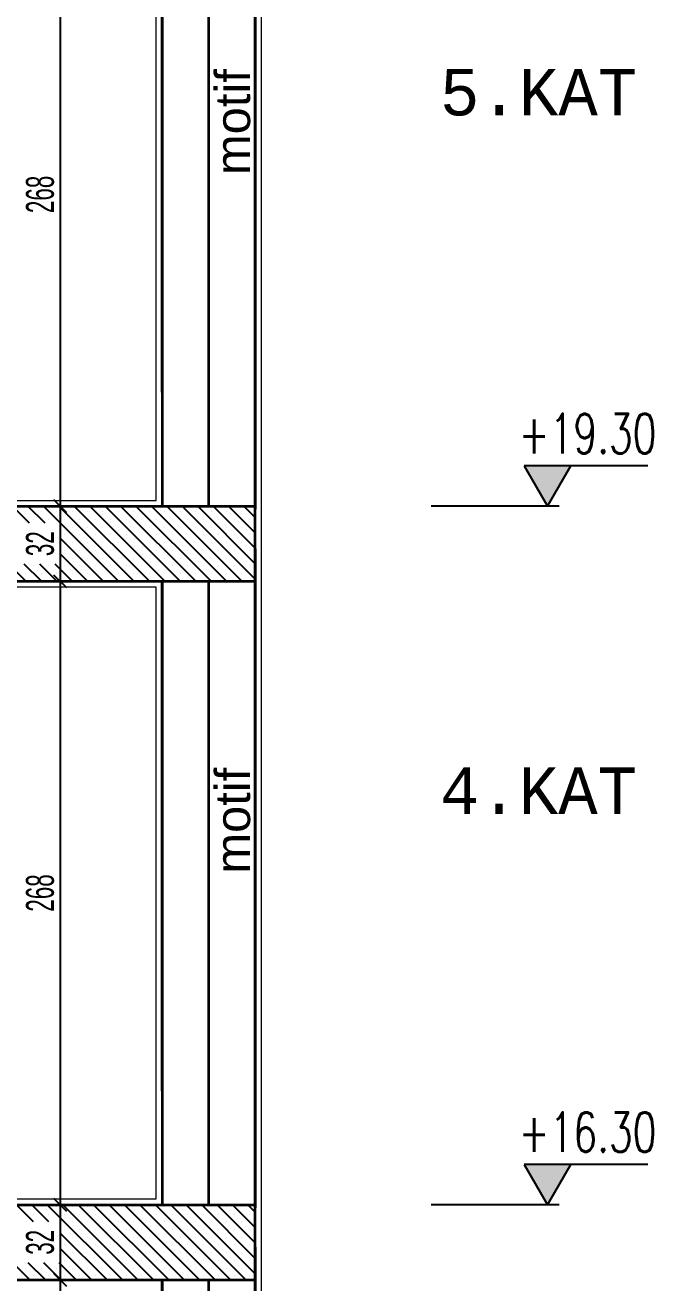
# Model space of a CAD drawing. Header units: inches. Extents: x -7543 to -822, y 102837 to 190349.
# Drawn here: x -828.6408 to -828.5869, y 102837.1172 to 102837.2252 of the extents above; entities that cross this region are included whole.
import ezdxf
from ezdxf.enums import TextEntityAlignment as Align

# ---------------------------------------------------------------- set-up
doc = ezdxf.new("R2010")
doc.units = ezdxf.units.IN
doc.header["$MEASUREMENT"] = 0
doc.layers.get('0').update_dxf_attribs({"lineweight": 25})
doc.layers.add('DUVAR', color=7, linetype='Continuous', lineweight=35, true_color=0xfc4642)
for name, color, linetype, lineweight in [('ICOL', 55, 'Continuous', 25), ('SIVA', 150, 'Continuous', 15), ('TARAMA', 8, 'Continuous', 25), ('YAZI', 7, 'Continuous', 25)]:
    doc.layers.add(name, color=color, linetype=linetype, lineweight=lineweight)
doc.styles.add('ISIM', font='monos.ttf', dxfattribs={"width": 1.1, "height": 200})
doc.styles.add('KAPı-PEN', font='simplex.shx', dxfattribs={"width": 0.7, "height": 10})
doc.styles.add('OLCU', font='tromand.shx', dxfattribs={"width": 0.6, "height": 12})
doc.styles.add('TURKCE', font='arial.ttf')

# ---------------------------------------------------------------- blocks, each defined once
blk = doc.blocks.new('_Oblique')
at = {"color": 0, "linetype": 'ByBlock', "lineweight": -2}
blk.add_line((-0.5, -0.5), (0.5, 0.5), dxfattribs=at)

msp = doc.modelspace()

# ---------------------------------------------------------------- hatches: boundary and pattern name
at = {"layer": 'ICOL'}
for points in [[(-828.59791, 102837.18735), (-828.59391, 102837.18735), (-828.59591, 102837.18388)], [(-828.59791, 102837.12735), (-828.59391, 102837.12735), (-828.59591, 102837.12388)]]:
    msp.add_hatch(color=2, dxfattribs=at).paths.add_polyline_path(points)

# ---------------------------------------------------------------- linework, layer by layer
at = {"layer": 'DUVAR'}
for p, q in [((-828.62102, 102837.17743), (-828.62102, 102837.24023)), ((-828.62102, 102837.24023), (-828.62102, 102837.18363)), ((-828.62902, 102837.19368), (-828.62902, 102837.23743)), ((-828.62902, 102837.23743), (-828.62902, 102837.18388)), ((-828.62502, 102837.18388), (-828.62502, 102837.23743)), ((-828.71502, 102837.18388), (-828.62502, 102837.18388)), ((-828.71502, 102837.18388), (-828.62102, 102837.18388)), ((-828.62102, 102837.11743), (-828.62102, 102837.18023)), ((-828.62102, 102837.18023), (-828.62102, 102837.12363)), ((-828.71502, 102837.17743), (-828.62102, 102837.17743)), ((-828.71502, 102837.17743), (-828.62102, 102837.17743)), ((-828.71502, 102837.17743), (-828.62102, 102837.17743)), ((-828.71502, 102837.17743), (-828.62102, 102837.17743)), ((-828.71502, 102837.17743), (-828.62102, 102837.17743)), ((-828.62902, 102837.13368), (-828.62902, 102837.17743)), ((-828.62902, 102837.17743), (-828.62902, 102837.12388)), ((-828.62502, 102837.12388), (-828.62502, 102837.17743)), ((-828.71502, 102837.12388), (-828.62502, 102837.12388)), ((-828.71502, 102837.12388), (-828.62102, 102837.12388)), ((-828.62102, 102837.05743), (-828.62102, 102837.12023)), ((-828.62102, 102837.12023), (-828.62102, 102837.06363)), ((-828.71502, 102837.11743), (-828.62102, 102837.11743)), ((-828.71502, 102837.11743), (-828.62102, 102837.11743)), ((-828.71502, 102837.11743), (-828.62102, 102837.11743)), ((-828.71502, 102837.11743), (-828.62102, 102837.11743)), ((-828.71502, 102837.11743), (-828.62102, 102837.11743)), ((-828.62902, 102837.07368), (-828.62902, 102837.11743)), ((-828.62902, 102837.11743), (-828.62902, 102837.06388)), ((-828.62502, 102837.06388), (-828.62502, 102837.11743))]:
    msp.add_line(p, q, dxfattribs=at)
at = {"layer": 'ICOL'}
for p, q in [((-828.63777, 102837.23743), (-828.63777, 102837.18388)), ((-828.63777, 102837.18388), (-828.63777, 102837.17743)), ((-828.63777, 102837.17743), (-828.63777, 102837.12388)), ((-828.63777, 102837.12388), (-828.63777, 102837.11743)), ((-828.63777, 102837.11743), (-828.63777, 102837.06388))]:
    msp.add_line(p, q, dxfattribs=at)
at = {"layer": 'ICOL', "color": 2}
for p, q in [((-828.59791, 102837.18735), (-828.59591, 102837.18388)), ((-828.5873, 102837.18735), (-828.59791, 102837.18735)), ((-828.59591, 102837.18388), (-828.59391, 102837.18735)), ((-828.59491, 102837.18388), (-828.60591, 102837.18388)), ((-828.59791, 102837.12735), (-828.59591, 102837.12388)), ((-828.5873, 102837.12735), (-828.59791, 102837.12735)), ((-828.59591, 102837.12388), (-828.59391, 102837.12735)), ((-828.59491, 102837.12388), (-828.60591, 102837.12388))]:
    msp.add_line(p, q, dxfattribs=at)
at = {"layer": 'ICOL', "color": 53}
for p, q in [((-828.63789, 102837.18388), (-828.63861, 102837.18388)), ((-828.63789, 102837.18388), (-828.63861, 102837.18388)), ((-828.6378, 102837.17743), (-828.63861, 102837.17743)), ((-828.6378, 102837.17743), (-828.63861, 102837.17743)), ((-828.6389, 102837.12388), (-828.63861, 102837.12388)), ((-828.6389, 102837.12388), (-828.63861, 102837.12388)), ((-828.63831, 102837.11743), (-828.63861, 102837.11743)), ((-828.63831, 102837.11743), (-828.63861, 102837.11743))]:
    msp.add_line(p, q, dxfattribs=at)
at = {"layer": 'SIVA'}
for p, q in [((-828.62952, 102837.18438), (-828.62952, 102837.23693)), ((-828.62052, 102837.23743), (-828.62052, 102837.18363)), ((-828.68552, 102837.18438), (-828.62952, 102837.18438)), ((-828.62052, 102837.18363), (-828.62052, 102837.17743)), ((-828.62052, 102837.17743), (-828.62052, 102837.12363)), ((-828.62952, 102837.17693), (-828.68552, 102837.17693)), ((-828.62952, 102837.12438), (-828.62952, 102837.17693)), ((-828.68552, 102837.12438), (-828.62952, 102837.12438)), ((-828.62052, 102837.12363), (-828.62052, 102837.11743)), ((-828.62052, 102837.11743), (-828.62052, 102837.06363))]:
    msp.add_line(p, q, dxfattribs=at)
at = {"layer": 'TARAMA'}
for p, q in [((-828.64072, 102837.17743), (-828.64718, 102837.18388)), ((-828.64041, 102837.18242), (-828.64187, 102837.18388)), ((-828.63908, 102837.18242), (-828.64055, 102837.18388)), ((-828.63776, 102837.18242), (-828.63922, 102837.18388)), ((-828.63144, 102837.17743), (-828.6379, 102837.18388)), ((-828.63011, 102837.17743), (-828.63657, 102837.18388)), ((-828.62879, 102837.17743), (-828.63524, 102837.18388)), ((-828.62746, 102837.17743), (-828.63392, 102837.18388)), ((-828.62613, 102837.17743), (-828.63259, 102837.18388)), ((-828.62481, 102837.17743), (-828.63127, 102837.18388)), ((-828.62348, 102837.17743), (-828.62994, 102837.18388)), ((-828.62216, 102837.17743), (-828.62861, 102837.18388)), ((-828.62102, 102837.17761), (-828.62729, 102837.18388)), ((-828.62102, 102837.17894), (-828.62596, 102837.18388)), ((-828.62102, 102837.18027), (-828.62464, 102837.18388)), ((-828.62102, 102837.18159), (-828.62331, 102837.18388)), ((-828.62102, 102837.18292), (-828.62199, 102837.18388)), ((-828.64073, 102837.18341), (-828.64073, 102837.18341)), ((-828.6394, 102837.18341), (-828.6394, 102837.18341)), ((-828.63808, 102837.18341), (-828.63808, 102837.18341)), ((-828.63675, 102837.18341), (-828.63675, 102837.18341)), ((-828.63543, 102837.18341), (-828.63543, 102837.18341)), ((-828.6341, 102837.18341), (-828.6341, 102837.18341)), ((-828.63278, 102837.18341), (-828.63278, 102837.18341)), ((-828.63145, 102837.18341), (-828.63145, 102837.18341)), ((-828.63012, 102837.18341), (-828.63012, 102837.18341)), ((-828.6288, 102837.18341), (-828.6288, 102837.18341)), ((-828.62747, 102837.18341), (-828.62747, 102837.18341)), ((-828.62615, 102837.18341), (-828.62615, 102837.18341)), ((-828.62482, 102837.18341), (-828.62482, 102837.18341)), ((-828.6235, 102837.18341), (-828.6235, 102837.18341)), ((-828.62217, 102837.18341), (-828.62217, 102837.18341)), ((-828.64007, 102837.18274), (-828.64007, 102837.18274)), ((-828.63874, 102837.18274), (-828.63874, 102837.18274)), ((-828.63276, 102837.17743), (-828.6377, 102837.18236)), ((-828.63742, 102837.18274), (-828.63742, 102837.18274)), ((-828.63675, 102837.18208), (-828.63675, 102837.18208)), ((-828.63609, 102837.18274), (-828.63609, 102837.18274)), ((-828.63543, 102837.18208), (-828.63543, 102837.18208)), ((-828.63476, 102837.18274), (-828.63476, 102837.18274)), ((-828.6341, 102837.18208), (-828.6341, 102837.18208)), ((-828.63344, 102837.18274), (-828.63344, 102837.18274)), ((-828.63278, 102837.18208), (-828.63278, 102837.18208)), ((-828.63211, 102837.18274), (-828.63211, 102837.18274)), ((-828.63145, 102837.18208), (-828.63145, 102837.18208)), ((-828.63079, 102837.18274), (-828.63079, 102837.18274)), ((-828.63012, 102837.18208), (-828.63012, 102837.18208)), ((-828.62946, 102837.18274), (-828.62946, 102837.18274)), ((-828.6288, 102837.18208), (-828.6288, 102837.18208)), ((-828.62814, 102837.18274), (-828.62814, 102837.18274)), ((-828.62747, 102837.18208), (-828.62747, 102837.18208)), ((-828.62681, 102837.18274), (-828.62681, 102837.18274)), ((-828.62615, 102837.18208), (-828.62615, 102837.18208)), ((-828.62548, 102837.18274), (-828.62548, 102837.18274)), ((-828.62482, 102837.18208), (-828.62482, 102837.18208)), ((-828.62416, 102837.18274), (-828.62416, 102837.18274)), ((-828.6235, 102837.18208), (-828.6235, 102837.18208)), ((-828.62283, 102837.18274), (-828.62283, 102837.18274)), ((-828.62217, 102837.18208), (-828.62217, 102837.18208)), ((-828.62151, 102837.18274), (-828.62151, 102837.18274)), ((-828.63409, 102837.17743), (-828.6377, 102837.18104)), ((-828.63742, 102837.18142), (-828.63742, 102837.18142)), ((-828.63675, 102837.18075), (-828.63675, 102837.18075)), ((-828.63609, 102837.18142), (-828.63609, 102837.18142)), ((-828.63543, 102837.18075), (-828.63543, 102837.18075)), ((-828.63476, 102837.18142), (-828.63476, 102837.18142)), ((-828.6341, 102837.18075), (-828.6341, 102837.18075)), ((-828.63344, 102837.18142), (-828.63344, 102837.18142)), ((-828.63278, 102837.18075), (-828.63278, 102837.18075)), ((-828.63211, 102837.18142), (-828.63211, 102837.18142)), ((-828.63145, 102837.18075), (-828.63145, 102837.18075)), ((-828.63079, 102837.18142), (-828.63079, 102837.18142)), ((-828.63012, 102837.18075), (-828.63012, 102837.18075)), ((-828.62946, 102837.18142), (-828.62946, 102837.18142)), ((-828.6288, 102837.18075), (-828.6288, 102837.18075)), ((-828.62814, 102837.18142), (-828.62814, 102837.18142)), ((-828.62747, 102837.18075), (-828.62747, 102837.18075)), ((-828.62681, 102837.18142), (-828.62681, 102837.18142)), ((-828.62615, 102837.18075), (-828.62615, 102837.18075)), ((-828.62548, 102837.18142), (-828.62548, 102837.18142)), ((-828.62482, 102837.18075), (-828.62482, 102837.18075)), ((-828.62416, 102837.18142), (-828.62416, 102837.18142)), ((-828.6235, 102837.18075), (-828.6235, 102837.18075)), ((-828.62283, 102837.18142), (-828.62283, 102837.18142)), ((-828.62217, 102837.18075), (-828.62217, 102837.18075)), ((-828.62151, 102837.18142), (-828.62151, 102837.18142)), ((-828.63542, 102837.17743), (-828.6377, 102837.17971)), ((-828.63742, 102837.18009), (-828.63742, 102837.18009)), ((-828.63609, 102837.18009), (-828.63609, 102837.18009)), ((-828.63476, 102837.18009), (-828.63476, 102837.18009)), ((-828.63344, 102837.18009), (-828.63344, 102837.18009)), ((-828.63211, 102837.18009), (-828.63211, 102837.18009)), ((-828.63079, 102837.18009), (-828.63079, 102837.18009)), ((-828.62946, 102837.18009), (-828.62946, 102837.18009)), ((-828.62814, 102837.18009), (-828.62814, 102837.18009)), ((-828.62681, 102837.18009), (-828.62681, 102837.18009)), ((-828.62548, 102837.18009), (-828.62548, 102837.18009)), ((-828.62416, 102837.18009), (-828.62416, 102837.18009)), ((-828.62283, 102837.18009), (-828.62283, 102837.18009)), ((-828.62151, 102837.18009), (-828.62151, 102837.18009)), ((-828.63939, 102837.17743), (-828.64086, 102837.17889)), ((-828.64007, 102837.17877), (-828.64007, 102837.17877)), ((-828.63807, 102837.17743), (-828.63953, 102837.17889)), ((-828.63874, 102837.17877), (-828.63874, 102837.17877)), ((-828.63674, 102837.17743), (-828.6382, 102837.17889)), ((-828.63742, 102837.17877), (-828.63742, 102837.17877)), ((-828.63675, 102837.17943), (-828.63675, 102837.17943)), ((-828.63609, 102837.17877), (-828.63609, 102837.17877)), ((-828.63543, 102837.17943), (-828.63543, 102837.17943)), ((-828.63476, 102837.17877), (-828.63476, 102837.17877)), ((-828.6341, 102837.17943), (-828.6341, 102837.17943)), ((-828.63344, 102837.17877), (-828.63344, 102837.17877)), ((-828.63278, 102837.17943), (-828.63278, 102837.17943)), ((-828.63211, 102837.17877), (-828.63211, 102837.17877)), ((-828.63145, 102837.17943), (-828.63145, 102837.17943)), ((-828.63079, 102837.17877), (-828.63079, 102837.17877)), ((-828.63012, 102837.17943), (-828.63012, 102837.17943)), ((-828.62946, 102837.17877), (-828.62946, 102837.17877)), ((-828.6288, 102837.17943), (-828.6288, 102837.17943)), ((-828.62814, 102837.17877), (-828.62814, 102837.17877)), ((-828.62747, 102837.17943), (-828.62747, 102837.17943)), ((-828.62681, 102837.17877), (-828.62681, 102837.17877)), ((-828.62615, 102837.17943), (-828.62615, 102837.17943)), ((-828.62548, 102837.17877), (-828.62548, 102837.17877)), ((-828.62482, 102837.17943), (-828.62482, 102837.17943)), ((-828.62416, 102837.17877), (-828.62416, 102837.17877)), ((-828.6235, 102837.17943), (-828.6235, 102837.17943)), ((-828.62283, 102837.17877), (-828.62283, 102837.17877)), ((-828.62217, 102837.17943), (-828.62217, 102837.17943)), ((-828.62151, 102837.17877), (-828.62151, 102837.17877)), ((-828.64073, 102837.1781), (-828.64073, 102837.1781)), ((-828.64007, 102837.17744), (-828.64007, 102837.17744)), ((-828.6394, 102837.1781), (-828.6394, 102837.1781)), ((-828.63874, 102837.17744), (-828.63874, 102837.17744)), ((-828.63808, 102837.1781), (-828.63808, 102837.1781)), ((-828.63742, 102837.17744), (-828.63742, 102837.17744)), ((-828.63675, 102837.1781), (-828.63675, 102837.1781)), ((-828.63609, 102837.17744), (-828.63609, 102837.17744)), ((-828.63543, 102837.1781), (-828.63543, 102837.1781)), ((-828.63476, 102837.17744), (-828.63476, 102837.17744)), ((-828.6341, 102837.1781), (-828.6341, 102837.1781)), ((-828.63344, 102837.17744), (-828.63344, 102837.17744)), ((-828.63278, 102837.1781), (-828.63278, 102837.1781)), ((-828.63211, 102837.17744), (-828.63211, 102837.17744)), ((-828.63145, 102837.1781), (-828.63145, 102837.1781)), ((-828.63079, 102837.17744), (-828.63079, 102837.17744)), ((-828.63012, 102837.1781), (-828.63012, 102837.1781)), ((-828.62946, 102837.17744), (-828.62946, 102837.17744)), ((-828.6288, 102837.1781), (-828.6288, 102837.1781)), ((-828.62814, 102837.17744), (-828.62814, 102837.17744)), ((-828.62747, 102837.1781), (-828.62747, 102837.1781)), ((-828.62681, 102837.17744), (-828.62681, 102837.17744)), ((-828.62615, 102837.1781), (-828.62615, 102837.1781)), ((-828.62548, 102837.17744), (-828.62548, 102837.17744)), ((-828.62482, 102837.1781), (-828.62482, 102837.1781)), ((-828.62416, 102837.17744), (-828.62416, 102837.17744)), ((-828.6235, 102837.1781), (-828.6235, 102837.1781)), ((-828.62283, 102837.17744), (-828.62283, 102837.17744)), ((-828.62217, 102837.1781), (-828.62217, 102837.1781)), ((-828.62151, 102837.17744), (-828.62151, 102837.17744)), ((-828.64038, 102837.11743), (-828.64684, 102837.12388)), ((-828.64007, 102837.12242), (-828.64153, 102837.12388)), ((-828.64073, 102837.12374), (-828.64073, 102837.12374)), ((-828.63875, 102837.12242), (-828.64021, 102837.12388)), ((-828.6394, 102837.12374), (-828.6394, 102837.12374)), ((-828.63243, 102837.11743), (-828.63888, 102837.12388)), ((-828.63808, 102837.12374), (-828.63808, 102837.12374)), ((-828.6311, 102837.11743), (-828.63756, 102837.12388)), ((-828.63675, 102837.12374), (-828.63675, 102837.12374)), ((-828.62977, 102837.11743), (-828.63623, 102837.12388)), ((-828.63543, 102837.12374), (-828.63543, 102837.12374)), ((-828.62845, 102837.11743), (-828.63491, 102837.12388)), ((-828.6341, 102837.12374), (-828.6341, 102837.12374)), ((-828.62712, 102837.11743), (-828.63358, 102837.12388)), ((-828.63278, 102837.12374), (-828.63278, 102837.12374)), ((-828.6258, 102837.11743), (-828.63225, 102837.12388)), ((-828.63145, 102837.12374), (-828.63145, 102837.12374)), ((-828.62447, 102837.11743), (-828.63093, 102837.12388)), ((-828.63012, 102837.12374), (-828.63012, 102837.12374)), ((-828.62314, 102837.11743), (-828.6296, 102837.12388)), ((-828.6288, 102837.12374), (-828.6288, 102837.12374)), ((-828.62182, 102837.11743), (-828.62828, 102837.12388)), ((-828.62747, 102837.12374), (-828.62747, 102837.12374)), ((-828.62102, 102837.11795), (-828.62695, 102837.12388)), ((-828.62615, 102837.12374), (-828.62615, 102837.12374)), ((-828.62102, 102837.11928), (-828.62562, 102837.12388)), ((-828.62482, 102837.12374), (-828.62482, 102837.12374)), ((-828.62102, 102837.1206), (-828.6243, 102837.12388)), ((-828.6235, 102837.12374), (-828.6235, 102837.12374)), ((-828.62102, 102837.12193), (-828.62297, 102837.12388)), ((-828.62217, 102837.12374), (-828.62217, 102837.12374)), ((-828.62102, 102837.12325), (-828.62165, 102837.12388)), ((-828.64007, 102837.12308), (-828.64007, 102837.12308)), ((-828.63874, 102837.12308), (-828.63874, 102837.12308)), ((-828.63742, 102837.12308), (-828.63742, 102837.12308)), ((-828.63675, 102837.12242), (-828.63675, 102837.12242)), ((-828.63609, 102837.12308), (-828.63609, 102837.12308)), ((-828.63543, 102837.12242), (-828.63543, 102837.12242)), ((-828.63476, 102837.12308), (-828.63476, 102837.12308)), ((-828.6341, 102837.12242), (-828.6341, 102837.12242)), ((-828.63344, 102837.12308), (-828.63344, 102837.12308)), ((-828.63278, 102837.12242), (-828.63278, 102837.12242)), ((-828.63211, 102837.12308), (-828.63211, 102837.12308)), ((-828.63145, 102837.12242), (-828.63145, 102837.12242)), ((-828.63079, 102837.12308), (-828.63079, 102837.12308)), ((-828.63012, 102837.12242), (-828.63012, 102837.12242)), ((-828.62946, 102837.12308), (-828.62946, 102837.12308)), ((-828.6288, 102837.12242), (-828.6288, 102837.12242)), ((-828.62814, 102837.12308), (-828.62814, 102837.12308)), ((-828.62747, 102837.12242), (-828.62747, 102837.12242)), ((-828.62681, 102837.12308), (-828.62681, 102837.12308)), ((-828.62615, 102837.12242), (-828.62615, 102837.12242)), ((-828.62548, 102837.12308), (-828.62548, 102837.12308)), ((-828.62482, 102837.12242), (-828.62482, 102837.12242)), ((-828.62416, 102837.12308), (-828.62416, 102837.12308)), ((-828.6235, 102837.12242), (-828.6235, 102837.12242)), ((-828.62283, 102837.12308), (-828.62283, 102837.12308)), ((-828.62217, 102837.12242), (-828.62217, 102837.12242)), ((-828.62151, 102837.12308), (-828.62151, 102837.12308)), ((-828.63375, 102837.11743), (-828.6377, 102837.12137)), ((-828.63742, 102837.12175), (-828.63742, 102837.12175)), ((-828.63609, 102837.12175), (-828.63609, 102837.12175)), ((-828.63476, 102837.12175), (-828.63476, 102837.12175)), ((-828.63344, 102837.12175), (-828.63344, 102837.12175)), ((-828.63211, 102837.12175), (-828.63211, 102837.12175)), ((-828.63079, 102837.12175), (-828.63079, 102837.12175)), ((-828.62946, 102837.12175), (-828.62946, 102837.12175)), ((-828.62814, 102837.12175), (-828.62814, 102837.12175)), ((-828.62681, 102837.12175), (-828.62681, 102837.12175)), ((-828.62548, 102837.12175), (-828.62548, 102837.12175)), ((-828.62416, 102837.12175), (-828.62416, 102837.12175)), ((-828.62283, 102837.12175), (-828.62283, 102837.12175)), ((-828.62151, 102837.12175), (-828.62151, 102837.12175)), ((-828.63742, 102837.12043), (-828.63742, 102837.12043)), ((-828.63675, 102837.12109), (-828.63675, 102837.12109)), ((-828.63609, 102837.12043), (-828.63609, 102837.12043)), ((-828.63543, 102837.12109), (-828.63543, 102837.12109)), ((-828.63476, 102837.12043), (-828.63476, 102837.12043)), ((-828.6341, 102837.12109), (-828.6341, 102837.12109)), ((-828.63344, 102837.12043), (-828.63344, 102837.12043)), ((-828.63278, 102837.12109), (-828.63278, 102837.12109)), ((-828.63211, 102837.12043), (-828.63211, 102837.12043)), ((-828.63145, 102837.12109), (-828.63145, 102837.12109)), ((-828.63079, 102837.12043), (-828.63079, 102837.12043)), ((-828.63012, 102837.12109), (-828.63012, 102837.12109)), ((-828.62946, 102837.12043), (-828.62946, 102837.12043)), ((-828.6288, 102837.12109), (-828.6288, 102837.12109)), ((-828.62814, 102837.12043), (-828.62814, 102837.12043)), ((-828.62747, 102837.12109), (-828.62747, 102837.12109)), ((-828.62681, 102837.12043), (-828.62681, 102837.12043)), ((-828.62615, 102837.12109), (-828.62615, 102837.12109)), ((-828.62548, 102837.12043), (-828.62548, 102837.12043)), ((-828.62482, 102837.12109), (-828.62482, 102837.12109)), ((-828.62416, 102837.12043), (-828.62416, 102837.12043)), ((-828.6235, 102837.12109), (-828.6235, 102837.12109)), ((-828.62283, 102837.12043), (-828.62283, 102837.12043)), ((-828.62217, 102837.12109), (-828.62217, 102837.12109)), ((-828.62151, 102837.12043), (-828.62151, 102837.12043)), ((-828.63508, 102837.11743), (-828.6377, 102837.12005)), ((-828.63742, 102837.1191), (-828.63742, 102837.1191)), ((-828.63675, 102837.11977), (-828.63675, 102837.11977)), ((-828.63609, 102837.1191), (-828.63609, 102837.1191)), ((-828.63543, 102837.11977), (-828.63543, 102837.11977)), ((-828.63476, 102837.1191), (-828.63476, 102837.1191)), ((-828.6341, 102837.11977), (-828.6341, 102837.11977)), ((-828.63344, 102837.1191), (-828.63344, 102837.1191)), ((-828.63278, 102837.11977), (-828.63278, 102837.11977)), ((-828.63211, 102837.1191), (-828.63211, 102837.1191)), ((-828.63145, 102837.11977), (-828.63145, 102837.11977)), ((-828.63079, 102837.1191), (-828.63079, 102837.1191)), ((-828.63012, 102837.11977), (-828.63012, 102837.11977)), ((-828.62946, 102837.1191), (-828.62946, 102837.1191)), ((-828.6288, 102837.11977), (-828.6288, 102837.11977)), ((-828.62814, 102837.1191), (-828.62814, 102837.1191)), ((-828.62747, 102837.11977), (-828.62747, 102837.11977)), ((-828.62681, 102837.1191), (-828.62681, 102837.1191)), ((-828.62615, 102837.11977), (-828.62615, 102837.11977)), ((-828.62548, 102837.1191), (-828.62548, 102837.1191)), ((-828.62482, 102837.11977), (-828.62482, 102837.11977)), ((-828.62416, 102837.1191), (-828.62416, 102837.1191)), ((-828.6235, 102837.11977), (-828.6235, 102837.11977)), ((-828.62283, 102837.1191), (-828.62283, 102837.1191)), ((-828.62217, 102837.11977), (-828.62217, 102837.11977)), ((-828.62151, 102837.1191), (-828.62151, 102837.1191)), ((-828.64073, 102837.11844), (-828.64073, 102837.11844)), ((-828.63905, 102837.11743), (-828.64052, 102837.11889)), ((-828.6394, 102837.11844), (-828.6394, 102837.11844)), ((-828.63773, 102837.11743), (-828.63919, 102837.11889)), ((-828.63808, 102837.11844), (-828.63808, 102837.11844)), ((-828.6364, 102837.11743), (-828.63787, 102837.11889)), ((-828.63675, 102837.11844), (-828.63675, 102837.11844)), ((-828.63543, 102837.11844), (-828.63543, 102837.11844)), ((-828.6341, 102837.11844), (-828.6341, 102837.11844)), ((-828.63278, 102837.11844), (-828.63278, 102837.11844)), ((-828.63145, 102837.11844), (-828.63145, 102837.11844)), ((-828.63012, 102837.11844), (-828.63012, 102837.11844)), ((-828.6288, 102837.11844), (-828.6288, 102837.11844)), ((-828.62747, 102837.11844), (-828.62747, 102837.11844)), ((-828.62615, 102837.11844), (-828.62615, 102837.11844)), ((-828.62482, 102837.11844), (-828.62482, 102837.11844)), ((-828.6235, 102837.11844), (-828.6235, 102837.11844)), ((-828.62217, 102837.11844), (-828.62217, 102837.11844)), ((-828.64007, 102837.11778), (-828.64007, 102837.11778)), ((-828.63874, 102837.11778), (-828.63874, 102837.11778)), ((-828.63742, 102837.11778), (-828.63742, 102837.11778)), ((-828.63609, 102837.11778), (-828.63609, 102837.11778)), ((-828.63476, 102837.11778), (-828.63476, 102837.11778)), ((-828.63344, 102837.11778), (-828.63344, 102837.11778)), ((-828.63211, 102837.11778), (-828.63211, 102837.11778)), ((-828.63079, 102837.11778), (-828.63079, 102837.11778)), ((-828.62946, 102837.11778), (-828.62946, 102837.11778)), ((-828.62814, 102837.11778), (-828.62814, 102837.11778)), ((-828.62681, 102837.11778), (-828.62681, 102837.11778)), ((-828.62548, 102837.11778), (-828.62548, 102837.11778)), ((-828.62416, 102837.11778), (-828.62416, 102837.11778)), ((-828.62283, 102837.11778), (-828.62283, 102837.11778)), ((-828.62151, 102837.11778), (-828.62151, 102837.11778))]:
    msp.add_line(p, q, dxfattribs=at)

# ---------------------------------------------------------------- block references
at = {"layer": 'ICOL', "xscale": 0.001080000001820736, "yscale": 0.001080000001820736, "zscale": 0.001080000001820736}
for p, rotation in [((-828.63777, 102837.18388), 90), ((-828.63777, 102837.18388), 270), ((-828.63777, 102837.17743), 90), ((-828.63777, 102837.17743), 270), ((-828.63777, 102837.12388), 90), ((-828.63777, 102837.12388), 270), ((-828.63777, 102837.11743), 90), ((-828.63777, 102837.11743), 270)]:
    msp.add_blockref('_Oblique', p, dxfattribs=dict(at, rotation=rotation))

# ---------------------------------------------------------------- texts
at = {"layer": 'ICOL', "char_height": 0.0024, "attachment_point": 5, "rotation": 90, "style": 'OLCU'}
for s, insert in [('\\A1;268', (-828.6395, 102837.21066)), ('\\A1;32', (-828.6395, 102837.18066)), ('\\A1;268', (-828.6395, 102837.15066)), ('\\A1;32', (-828.6395, 102837.12066))]:
    msp.add_mtext(s, dxfattribs=dict(at, insert=insert))
at = {"layer": 'ICOL', "color": 2, "style": 'KAPı-PEN', "width": 0.7}
for tag, p in [('+19.30', (-828.59247, 102837.18842)), ('+16.30', (-828.59247, 102837.12842))]:
    msp.add_attdef(tag, text='+17.50', height=0.0034, dxfattribs=at).set_placement(p, align=Align.CENTER)
at = {"layer": 'YAZI', "style": 'TURKCE'}
for p in [(-828.62146, 102837.21233, -0.01168), (-828.62146, 102837.15233, -0.01168)]:
    msp.add_text('motif', height=0.003, rotation=90, dxfattribs=at).set_placement(p)
at = {"layer": 'YAZI', "style": 'ISIM'}
for s, p in [('5.KAT', (-828.60515, 102837.21744)), ('4.KAT', (-828.60516, 102837.15744))]:
    msp.add_text(s, height=0.004, dxfattribs=at).set_placement(p)

doc.saveas('drawing.dxf')
